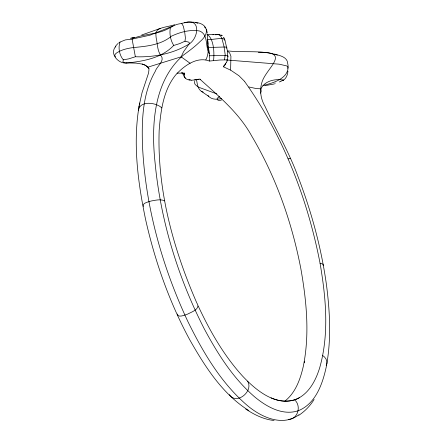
<?xml version="1.0" encoding="UTF-8"?>
<svg xmlns="http://www.w3.org/2000/svg" width="443" height="443" viewBox="0 0 443 443"><rect width="100%" height="100%" fill="white"/><g stroke="black" fill="none" stroke-linecap="round" stroke-linejoin="round"><path stroke-width="0.66" d="M209.473 57.883L209.212 51.864L208.376 47.944M209.467 58.504L209.439 61.056L219.933 60.004L226.478 59.871M209.439 61.056C196.891 56.111 183.618 66.151 175.672 74.95C163.223 90.416 160.637 111.331 159.164 130.425C157.077 189.897 173.191 248.789 196.797 302.929C201.211 308.909 191.454 312.01 187.561 314.137C185.085 314.879 177.676 318.329 177.416 314.004M135.874 37.4C146.583 33.795 158.478 34.078 168.49 28.535C171.878 27.106 174.802 24.581 178.562 24.005C182.499 23.534 186.104 21.729 190.285 22.222C206.737 21.369 211.638 31.83 200.164 41.476C195.009 46.626 189.089 50.901 183.264 55.248C153.289 81.351 151.118 126.083 155.1 162.897C160.593 220.553 177.787 277.013 204.107 328.534C217.474 353.503 232.94 378.128 254.57 396.806C266.365 406.613 282.346 415.916 298.122 410.783C315.466 404.022 322.388 384.391 326.092 367.662C331.436 340.7 330.007 312.891 326.591 285.779C321.496 248.357 311.468 211.682 297.94 176.452C289.096 152.137 275.823 129.865 265.058 106.431C260.683 99.005 259.327 90.195 262.04 81.966C266.376 67.984 291.954 51.515 258.302 52.291M161.806 107.915C156.174 102.322 139.556 100.29 138.443 110.501M194.444 81.241L194.455 82.775L195.153 84.486L198.165 87.044L216.771 93.872M285.026 401.02C295.581 392.625 300.326 379.219 303.272 366.488C309.845 334.327 306.534 301.046 300.902 269.001C291.981 222.491 276.017 176.984 251.796 136.178C239.347 113.375 219.346 96.696 200.397 79.613M138.77 108.098C132.961 145.094 138.033 182.904 145.548 219.279C154.917 261.154 169.298 302.076 189.781 339.847C204.971 366.516 222.314 393.971 248.872 410.617M198.187 305.975C209.921 331.087 223.859 355.535 242.603 376.118C256.032 390.377 276.432 407.422 297.225 398.833C309.358 392.974 315.92 380.055 319.702 367.734C329.365 333.789 325.915 297.668 320.084 263.369C307.575 198.608 282.933 135.132 244.447 81.263M138.377 109.249L142.004 92.803L148.532 73.15L148.981 69.689L148.693 68.36M212.9 34.787L213.775 34.421M287.956 71.102C287.629 74.568 286.494 78.201 283.415 80.183M118.73 43.209L119.333 42.34L125.314 39.914L132.092 39.1L150.16 35.141L171.74 26.469M138.964 107.045L139.168 106.01M184.138 72.907C184.831 75.16 184.986 73.134 183.939 73.167M139.379 104.991L139.816 102.997M184.67 74.225L184.598 74.529M225.487 63.183L225.266 63.969M224.031 65.326L223.936 65.68M184.576 74.601C183.352 76.628 186.088 79.84 188.928 79.862M213.576 60.547C214.418 52.872 213.98 38.951 207.13 34.31M209.495 55.757L227.519 55.491L228.045 56.051L227.187 60.863L227.187 60.237L226.567 59.894M148.615 67.751L147.873 67.175L181.137 56.831L183.513 51.803L189.632 43.176L188.607 42.107L184.986 41.216L185.423 37.893L184.77 32.743L183.358 26.253L181.78 23.551M223.776 66.195L223.698 66.926L230.609 70.132L230.925 56.261L229.612 52.861L227.348 51.023M226.849 48.154L226.783 47.279L225.199 46.991L208.276 47.501M227.187 60.863L226.462 62.269M185.024 41.193L179.825 43.547L173.584 45.518M225.249 64.019L224.806 65.066L225.642 63.67M224.834 40.197C224.85 36.547 210.824 40.296 207.534 39.482M260.567 93.191L261.204 91.33L260.905 88.799C264.676 80.814 275.358 78.533 283.382 80.117M224.49 59.772L225.199 54.849L224.075 46.709L221.805 38.02L220.409 35.805L218.593 34.615L219.861 34.803M223.527 66.86L224.789 65.093M227.78 56.909L227.314 50.474L224.828 39.748M205.823 59.871C209.096 53.863 208.371 46.687 207.667 40.175L207.811 44.339L207.557 34.526M323.191 265.584C323.805 263.89 321.253 263.535 320.084 263.369M326.203 365.547C328.329 361.942 325.893 357.534 322.703 355.507M170.411 27.743C169.176 33.352 170.505 40.44 173.7 45.369M134.932 56.892L128.597 58.891L123.309 59.822L122.921 61.776L123.68 62.496L125.258 62.889L135.995 63.111L142.353 64.108L145.614 65.343L148.56 67.901M225.731 63.521L226.434 62.313M287.717 68.36L287.928 66.971L286.759 65.929L279.212 64.185L227.032 60.026M314.109 399.464C310.222 405.76 305.017 411.204 298.831 415.274M282.933 79.978L282.689 80.299L283.359 80.244M173.529 45.59C161.822 58.039 143.05 61.4 126.698 62.989M120.042 42.185C117.877 47.645 119.483 55.381 123.309 59.822M115.058 47.296C109.842 54.489 118.818 64.113 126.731 62.989M115.501 46.216L117.827 43.602M199.416 79.081L194.46 79.939M115.141 47.202L115.39 46.919M115.573 46.731L115.856 46.443M298.859 414.798C282.086 427.384 259.947 416.603 246.225 404.542C220.453 382.087 202.877 351.936 187.915 321.607C161.944 266.088 145.082 205.69 142.441 144.285C141.71 119.66 142.602 93.296 155.238 71.384C156.573 66.577 165.04 60.951 161.18 55.862C157.149 51.011 157.63 43.863 156.174 37.976C156.014 36.027 155.576 33.967 156.362 32.095C156.684 31.381 157.038 30.667 157.498 30.03C157.697 29.764 157.924 29.52 158.19 29.321C163.34 26.879 169.37 26.469 174.775 24.725M198.968 79.474L191.658 80.238M282.7 80.321L281.045 81.202M299.678 397.498C291.062 402.709 280.015 401.956 271.088 397.858M280.868 81.29L280.203 81.584M279.793 81.75L279.262 81.961M141.721 34.986L159.375 28.767L160.604 28.662M135.309 56.754C153.344 57.44 172.083 53.991 187.771 44.793C198.497 39.781 201.986 17.078 184.454 22.809M172.017 26.37L172.576 26.17M219.634 96.801C214.406 98.606 218.15 101.824 221.677 99.897M132.906 38.297L133.199 38.203M134.373 37.843L135.27 37.577M262.898 85.493C274.151 82.874 292.219 77.42 287.291 61.959M207.064 34.504L219.49 34.632M288.083 158.893L290.425 158.361L290.076 158.417M221.661 98.484C217.037 99.741 211.101 99.797 207.977 95.511M274.378 83.921L264.798 85.698M275.402 83.068L274.887 83.173M260.905 88.799L256.408 88.6L248.861 86.966M130.336 38.275L134.827 37.522M131.853 37.998L133.548 37.727M215.364 34.781L218.405 34.554M190.346 79.89L188.956 79.867M288.387 419.366C298.056 419.377 301.533 405.821 294.673 399.885M177.006 73.123L183.828 73.15M228.095 50.939C244.326 52.8 261.647 49.849 277.379 55.115M191.553 80.233L189.139 79.906M135.359 56.732L132.103 39.128M274.112 420.49C263.779 419.488 254.271 414.692 245.727 409.05M195.396 22.371L197.894 23.329M274.649 54.09C279.234 55.53 285.397 56.383 287.413 61.461M203.193 92.122C197.733 90.599 197.334 83.976 196.448 79.347M142.181 64.03L142.807 64.257M143.272 64.429L143.731 64.6M144.185 64.783L145.071 65.16M145.498 65.365L147.879 67.164M219.49 96.607L218.892 96.281M219.938 34.842L220.525 35.218M230.72 70.188L238.821 75.653M190.13 63.316L181.137 56.831M115.479 56.959C112.771 54.373 118.037 52.069 120.031 51.034C123.99 49.173 128.326 48.298 132.629 47.639C146.184 46.332 160.582 45.203 171.496 36.149C180.113 32.145 189.969 29.327 199.488 30.988C208.747 34.416 204.887 46.736 209.362 53.658M208.725 96.364L201.266 91.275M204.339 26.94L205.663 28.003M164.724 200.873C160.466 198.857 155.432 200.253 151.024 201.033C148.837 201.881 141.406 203.082 143.333 206.438M239.126 75.914L244.292 81.086M183.236 74.391L182.527 72.851M200.026 79.247L200.325 79.541L199.931 79.059M185.285 78.217L183.756 75.914L182.577 72.84M148.704 68.072L149.086 68.576M223.466 37.256L223.887 37.843M247.554 381.19C253.994 391.175 236.269 405.605 229.402 394.602M207.474 46.094L207.795 46.637M223.942 37.937L224.158 38.308M224.313 38.602L224.607 39.211M207.939 46.919L208.343 47.855M181.619 72.475L181.868 73.051M207.529 45.12L208.204 48.187M304.623 362.728L304.319 361.217M206.449 29.266L207.296 33.092M221.71 35.268L221.422 35.108L222.187 35.529L221.71 35.268"/></g></svg>
